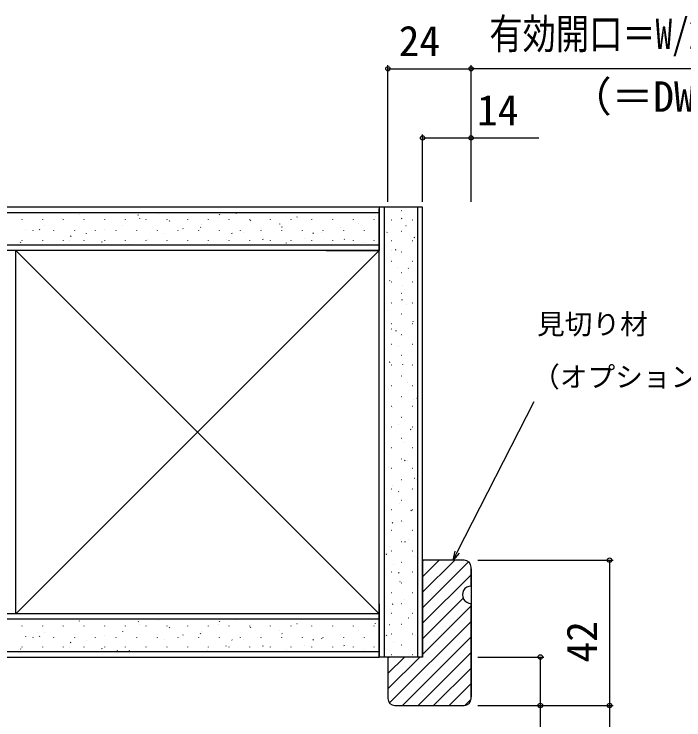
# Model space of a CAD drawing. Units: millimetres, scale not verified. Extents: x -525 to 525, y -784 to 780.
# Drawn here: x 128.2 to 321.6, y 168.7 to 372.6 of the extents above; entities that cross this region are included whole.
import ezdxf
from ezdxf.enums import TextEntityAlignment as Align

# ---------------------------------------------------------------- set-up
doc = ezdxf.new("R2010")
doc.units = ezdxf.units.MM
doc.header["$LTSCALE"] = 4
for name, color, linetype in [('0-7_YKK_D', 6, 'Continuous'), ('0-9_YSS_K', 3, 'Continuous'), ('0-A_YSS_KE', 3, 'Continuous')]:
    doc.layers.add(name, color=color, linetype=linetype)
doc.styles.add('ＭＳ ゴシック', font='')
doc.styles.get('ＭＳ ゴシック').set_extended_font_data('MS Gothic')

msp = doc.modelspace()

# ---------------------------------------------------------------- linework, layer by layer
at = {"layer": '0-7_YKK_D'}
for p, q in [((236.135, 318.338), (236.135, 357.838)), ((260.135, 318.338), (260.135, 357.838)), ((260.135, 318.338), (260.135, 357.838)), ((236.135, 356.838), (260.135, 356.838)), ((402.648, 356.838), (260.135, 356.838)), ((246.135, 318.338), (246.135, 337.838)), ((260.135, 318.338), (260.135, 337.838)), ((262.135, 214.838), (301.135, 214.838)), ((300.135, 214.838), (300.135, 172.838)), ((262.135, 186.838), (281.135, 186.838)), ((262.135, 172.838), (281.135, 172.838)), ((262.135, 172.838), (301.135, 172.838)), ((262.135, 172.838), (301.135, 172.838))]:
    msp.add_line(p, q, dxfattribs=at)
for points in [[(246.135, 336.838), (260.135, 336.838), (279.753, 336.838)], [(254.952, 214.865), (256.112, 217.136), (278.357, 260.659)], [(256.721, 216.825), (254.952, 214.865), (255.504, 217.447)], [(280.135, 186.838), (280.135, 172.838), (280.135, 152.219)], [(300.135, 172.838), (300.135, 163.341), (300.135, 137.632)]]:
    msp.add_lwpolyline(points, dxfattribs=at)
for centre in [(236.135, 356.838), (260.135, 356.838), (260.135, 356.838), (246.135, 336.838), (260.135, 336.838), (300.135, 214.838), (280.135, 186.838), (280.135, 172.838), (300.135, 172.838), (300.135, 172.838)]:
    msp.add_circle(centre, 0.637, dxfattribs=at)
at = {"layer": '0-9_YSS_K'}
for p, q in [((233.635, 187.338), (233.635, 316.338)), ((235.135, 186.838), (235.135, 316.838)), ((240.135, 316.764), (240.153, 316.77)), ((244.635, 316.838), (244.635, 186.838)), ((103.323, 315.338), (233.635, 315.338)), ((147.076, 314.744), (147.07, 314.763)), ((164.107, 314.472), (163.997, 314.639)), ((169.75, 314.897), (169.743, 314.916)), ((187.567, 314.544), (187.456, 314.711)), ((192.423, 315.05), (192.416, 315.069)), ((215.096, 315.204), (215.09, 315.222)), ((239.985, 315.907), (240.085, 315.907)), ((130.477, 313.229), (130.477, 313.329)), ((136.457, 313.229), (136.457, 313.329)), ((141.852, 313.452), (141.845, 313.47)), ((142.437, 313.229), (142.437, 313.329)), ((148.417, 313.229), (148.417, 313.329)), ((154.397, 313.229), (154.397, 313.329)), ((160.377, 313.229), (160.377, 313.329)), ((164.525, 313.605), (164.519, 313.624)), ((166.357, 313.229), (166.357, 313.329)), ((172.337, 313.229), (172.337, 313.329)), ((173.114, 312.703), (173.003, 312.87)), ((178.317, 313.229), (178.317, 313.329)), ((184.297, 313.229), (184.297, 313.329)), ((187.199, 313.758), (187.192, 313.777)), ((190.277, 313.229), (190.277, 313.329)), ((196.257, 313.229), (196.257, 313.329)), ((196.573, 312.775), (196.463, 312.942)), ((202.237, 313.229), (202.237, 313.329)), ((208.217, 313.229), (208.217, 313.329)), ((209.872, 313.912), (209.865, 313.93)), ((214.197, 313.229), (214.197, 313.329)), ((220.177, 313.229), (220.177, 313.329)), ((226.157, 313.229), (226.157, 313.329)), ((227.555, 312.113), (227.548, 312.132)), ((232.137, 313.229), (232.137, 313.329)), ((232.545, 314.065), (232.539, 314.084)), ((237.135, 313.157), (237.235, 313.157)), ((240.087, 313.543), (240.254, 313.653)), ((243.215, 313.157), (243.315, 313.157)), ((131.604, 310.302), (131.597, 310.321)), ((133.707, 309.999), (133.707, 310.099)), ((135.61, 310.173), (135.5, 310.34)), ((136.861, 311.5), (136.855, 311.519)), ((139.687, 309.999), (139.687, 310.099)), ((145.667, 309.999), (145.667, 310.099)), ((151.647, 309.999), (151.647, 310.099)), ((154.277, 310.455), (154.27, 310.474)), ((157.627, 309.999), (157.627, 310.099)), ((159.535, 311.653), (159.528, 311.672)), ((163.607, 309.999), (163.607, 310.099)), ((169.587, 309.999), (169.587, 310.099)), ((175.567, 309.999), (175.567, 310.099)), ((176.95, 310.609), (176.944, 310.627)), ((181.547, 309.999), (181.547, 310.099)), ((182.12, 310.934), (182.01, 311.101)), ((182.208, 311.806), (182.201, 311.825)), ((187.527, 309.999), (187.527, 310.099)), ((193.507, 309.999), (193.507, 310.099)), ((199.487, 309.999), (199.487, 310.099)), ((199.624, 310.762), (199.617, 310.781)), ((204.881, 311.96), (204.875, 311.979)), ((205.467, 309.999), (205.467, 310.099)), ((205.579, 311.006), (205.469, 311.173)), ((211.447, 309.999), (211.447, 310.099)), ((217.427, 309.999), (217.427, 310.099)), ((222.297, 310.915), (222.29, 310.934)), ((223.407, 309.999), (223.407, 310.099)), ((229.387, 309.999), (229.387, 310.099)), ((241.332, 311.506), (241.351, 311.513)), ((144.617, 308.404), (144.506, 308.571)), ((149.052, 309.163), (149.046, 309.182)), ((171.726, 309.317), (171.719, 309.335)), ((191.127, 309.165), (191.016, 309.332)), ((194.399, 309.47), (194.392, 309.489)), ((214.586, 309.237), (214.475, 309.404)), ((217.072, 309.623), (217.066, 309.642)), ((235.846, 309.563), (235.865, 309.57)), ((239.985, 309.927), (240.085, 309.927)), ((243.697, 308.096), (243.864, 308.207)), ((130.164, 306.563), (130.054, 306.73)), ((130.477, 307.149), (130.477, 307.249)), ((136.457, 307.149), (136.457, 307.249)), ((138.804, 306.014), (138.797, 306.032)), ((142.437, 307.149), (142.437, 307.249)), ((144.062, 307.211), (144.055, 307.23)), ((148.417, 307.149), (148.417, 307.249)), ((153.623, 306.635), (153.513, 306.802)), ((154.397, 307.149), (154.397, 307.249)), ((160.377, 307.149), (160.377, 307.249)), ((161.477, 306.167), (161.471, 306.186)), ((166.357, 307.149), (166.357, 307.249)), ((166.735, 307.365), (166.728, 307.383)), ((172.337, 307.149), (172.337, 307.249)), ((178.317, 307.149), (178.317, 307.249)), ((184.151, 306.32), (184.144, 306.339)), ((184.297, 307.149), (184.297, 307.249)), ((189.408, 307.518), (189.402, 307.537)), ((190.277, 307.149), (190.277, 307.249)), ((196.257, 307.149), (196.257, 307.249)), ((200.133, 307.396), (200.023, 307.563)), ((202.237, 307.149), (202.237, 307.249)), ((206.824, 306.473), (206.817, 306.492)), ((208.217, 307.149), (208.217, 307.249)), ((212.082, 307.671), (212.075, 307.69)), ((214.197, 307.149), (214.197, 307.249)), ((220.177, 307.149), (220.177, 307.249)), ((223.592, 307.468), (223.482, 307.635)), ((226.157, 307.149), (226.157, 307.249)), ((229.497, 306.627), (229.491, 306.646)), ((232.137, 307.149), (232.137, 307.249)), ((237.135, 307.177), (237.235, 307.177)), ((243.215, 307.177), (243.315, 307.177)), ((243.284, 306.515), (243.303, 306.522)), ((233.635, 305.838), (103.323, 305.838)), ((233.635, 304.338), (128.635, 199.338)), ((128.635, 304.338), (233.635, 199.338)), ((218.254, 304.338), (233.635, 304.338)), ((232.507, 305.838), (232.488, 305.866)), ((237.044, 304.305), (237.063, 304.312)), ((238.318, 304.536), (238.485, 304.647)), ((239.985, 303.947), (240.085, 303.947)), ((237.135, 301.197), (237.235, 301.197)), ((243.215, 301.197), (243.315, 301.197)), ((244.576, 301.291), (244.595, 301.298)), ((238.996, 299.315), (239.015, 299.321)), ((239.985, 297.967), (240.085, 297.967)), ((241.928, 299.09), (242.095, 299.2)), ((236.549, 295.53), (236.716, 295.64)), ((237.135, 295.217), (237.235, 295.217)), ((240.288, 294.09), (240.307, 294.097)), ((243.215, 295.217), (243.315, 295.217)), ((239.985, 291.987), (240.085, 291.987)), ((240.159, 290.084), (240.326, 290.194)), ((237.135, 289.237), (237.235, 289.237)), ((241.486, 288.833), (241.505, 288.839)), ((243.215, 289.237), (243.315, 289.237)), ((236, 286.89), (236.018, 286.896)), ((239.985, 286.007), (240.085, 286.007)), ((243.438, 283.842), (243.456, 283.849)), ((237.135, 283.257), (237.235, 283.257)), ((237.197, 281.632), (237.216, 281.639)), ((243.215, 283.257), (243.315, 283.257)), ((238.39, 281.077), (238.557, 281.188)), ((239.985, 280.027), (240.085, 280.027)), ((237.135, 277.277), (237.235, 277.277)), ((239.149, 276.641), (239.168, 276.648)), ((243.215, 277.277), (243.315, 277.277)), ((239.985, 274.047), (240.085, 274.047)), ((236.621, 272.071), (236.788, 272.181)), ((237.135, 271.297), (237.235, 271.297)), ((240.441, 271.417), (240.46, 271.424)), ((243.215, 271.297), (243.315, 271.297)), ((239.985, 268.067), (240.085, 268.067)), ((237.135, 265.317), (237.235, 265.317)), ((241.639, 266.159), (241.658, 266.166)), ((243.215, 265.317), (243.315, 265.317)), ((236.153, 264.216), (236.172, 264.223)), ((239.985, 262.087), (240.085, 262.087)), ((243.591, 261.169), (243.61, 261.175)), ((244.458, 261.586), (244.625, 261.697)), ((237.135, 259.337), (237.235, 259.337)), ((243.215, 259.337), (243.315, 259.337)), ((237.351, 258.959), (237.369, 258.965)), ((239.985, 256.107), (240.085, 256.107)), ((237.135, 253.357), (237.235, 253.357)), ((239.302, 253.968), (239.321, 253.975)), ((243.215, 253.357), (243.315, 253.357)), ((242.689, 252.58), (242.856, 252.69)), ((239.985, 250.127), (240.085, 250.127)), ((237.135, 247.377), (237.235, 247.377)), ((240.595, 248.744), (240.613, 248.75)), ((243.215, 247.377), (243.315, 247.377)), ((239.985, 244.147), (240.085, 244.147)), ((240.92, 243.574), (241.087, 243.684)), ((241.792, 243.486), (241.811, 243.493)), ((236.306, 241.543), (236.325, 241.55)), ((237.135, 241.397), (237.235, 241.397)), ((243.215, 241.397), (243.315, 241.397)), ((239.985, 238.167), (240.085, 238.167)), ((243.744, 238.495), (243.763, 238.502)), ((244.53, 238.127), (244.635, 238.197)), ((237.135, 235.417), (237.235, 235.417)), ((237.504, 236.285), (237.523, 236.292)), ((239.151, 234.567), (239.318, 234.678)), ((243.215, 235.417), (243.315, 235.417)), ((239.456, 231.295), (239.475, 231.301)), ((239.985, 232.187), (240.085, 232.187)), ((237.135, 229.437), (237.235, 229.437)), ((242.761, 229.121), (242.928, 229.231)), ((243.215, 229.437), (243.315, 229.437)), ((237.382, 225.561), (237.549, 225.671)), ((239.985, 226.207), (240.085, 226.207)), ((240.748, 226.07), (240.767, 226.077)), ((235.167, 224.094), (235.186, 224.101)), ((237.135, 223.457), (237.235, 223.457)), ((243.215, 223.457), (243.315, 223.457)), ((241.946, 220.813), (241.964, 220.819)), ((236.459, 218.87), (236.478, 218.876)), ((239.985, 220.227), (240.085, 220.227)), ((240.992, 220.114), (241.159, 220.225)), ((235.613, 216.554), (235.78, 216.665)), ((237.135, 217.477), (237.235, 217.477)), ((243.215, 217.477), (243.315, 217.477)), ((239.985, 214.247), (240.085, 214.247)), ((243.897, 215.822), (243.916, 215.829)), ((246.135, 214.546), (246.427, 214.838)), ((246.135, 210.056), (250.917, 214.838)), ((246.135, 205.566), (255.407, 214.838)), ((246.135, 201.076), (259.425, 214.366)), ((237.657, 213.612), (237.676, 213.619)), ((260.135, 212.338), (260.135, 175.338)), ((237.135, 211.497), (237.235, 211.497)), ((239.223, 211.108), (239.39, 211.218)), ((243.215, 211.497), (243.315, 211.497)), ((246.135, 196.585), (260.135, 210.585)), ((239.609, 208.621), (239.628, 208.628)), ((239.985, 208.267), (240.085, 208.267)), ((237.135, 205.517), (237.235, 205.517)), ((243.215, 205.517), (243.315, 205.517)), ((233.635, 202.218), (233.635, 186.838)), ((237.454, 202.102), (237.621, 202.212)), ((239.985, 202.287), (240.085, 202.287)), ((240.901, 203.397), (240.92, 203.404)), ((246.135, 192.095), (257.854, 203.814)), ((235.321, 201.421), (235.34, 201.428)), ((246.135, 187.605), (260.135, 201.605)), ((103.323, 197.838), (233.635, 197.838)), ((233.635, 199.338), (233.635, 186.838)), ((237.135, 199.537), (237.235, 199.537)), ((242.099, 198.139), (242.118, 198.146)), ((243.215, 199.537), (243.315, 199.537)), ((130.477, 195.729), (130.477, 195.829)), ((136.457, 195.729), (136.457, 195.829)), ((141.852, 195.952), (141.845, 195.97)), ((142.437, 195.729), (142.437, 195.829)), ((147.076, 197.244), (147.07, 197.263)), ((148.417, 195.729), (148.417, 195.829)), ((154.397, 195.729), (154.397, 195.829)), ((160.377, 195.729), (160.377, 195.829)), ((164.107, 196.972), (163.997, 197.139)), ((164.525, 196.105), (164.519, 196.124)), ((166.357, 195.729), (166.357, 195.829)), ((169.75, 197.397), (169.743, 197.416)), ((172.337, 195.729), (172.337, 195.829)), ((178.317, 195.729), (178.317, 195.829)), ((184.297, 195.729), (184.297, 195.829)), ((187.199, 196.258), (187.192, 196.277)), ((187.567, 197.044), (187.456, 197.211)), ((190.277, 195.729), (190.277, 195.829)), ((192.423, 197.55), (192.416, 197.569)), ((196.257, 195.729), (196.257, 195.829)), ((202.237, 195.729), (202.237, 195.829)), ((208.217, 195.729), (208.217, 195.829)), ((209.872, 196.412), (209.865, 196.43)), ((214.197, 195.729), (214.197, 195.829)), ((215.096, 197.704), (215.09, 197.722)), ((220.177, 195.729), (220.177, 195.829)), ((226.157, 195.729), (226.157, 195.829)), ((232.137, 195.729), (232.137, 195.829)), ((232.545, 196.565), (232.539, 196.584)), ((236.589, 173.569), (260.135, 197.115)), ((236.613, 196.196), (236.632, 196.203)), ((239.985, 196.307), (240.085, 196.307)), ((136.861, 194), (136.855, 194.019)), ((159.535, 194.153), (159.528, 194.172)), ((173.114, 195.203), (173.003, 195.37)), ((182.208, 194.306), (182.201, 194.325)), ((196.573, 195.275), (196.463, 195.442)), ((204.881, 194.46), (204.875, 194.479)), ((227.555, 194.613), (227.548, 194.632)), ((131.604, 192.802), (131.597, 192.821)), ((133.707, 192.499), (133.707, 192.599)), ((135.61, 192.673), (135.5, 192.84)), ((139.687, 192.499), (139.687, 192.599)), ((145.667, 192.499), (145.667, 192.599)), ((151.647, 192.499), (151.647, 192.599)), ((154.277, 192.955), (154.27, 192.974)), ((157.627, 192.499), (157.627, 192.599)), ((163.607, 192.499), (163.607, 192.599)), ((169.587, 192.499), (169.587, 192.599)), ((171.726, 191.817), (171.719, 191.835)), ((175.567, 192.499), (175.567, 192.599)), ((176.95, 193.109), (176.944, 193.127)), ((181.547, 192.499), (181.547, 192.599)), ((182.12, 193.434), (182.01, 193.601)), ((187.527, 192.499), (187.527, 192.599)), ((191.127, 191.665), (191.016, 191.832)), ((193.507, 192.499), (193.507, 192.599)), ((194.399, 191.97), (194.392, 191.989)), ((199.487, 192.499), (199.487, 192.599)), ((199.624, 193.262), (199.617, 193.281)), ((205.467, 192.499), (205.467, 192.599)), ((205.579, 193.506), (205.469, 193.673)), ((211.447, 192.499), (211.447, 192.599)), ((214.586, 191.737), (214.475, 191.904)), ((217.072, 192.123), (217.066, 192.142)), ((217.427, 192.499), (217.427, 192.599)), ((222.297, 193.415), (222.29, 193.434)), ((223.407, 192.499), (223.407, 192.599)), ((229.387, 192.499), (229.387, 192.599)), ((235.685, 193.095), (235.852, 193.206)), ((237.135, 193.557), (237.235, 193.557)), ((240.348, 172.838), (260.135, 192.625)), ((243.215, 193.557), (243.315, 193.557)), ((244.051, 193.149), (244.07, 193.155)), ((130.477, 189.649), (130.477, 189.749)), ((136.457, 189.649), (136.457, 189.749)), ((142.437, 189.649), (142.437, 189.749)), ((144.062, 189.711), (144.055, 189.73)), ((144.617, 190.904), (144.506, 191.071)), ((148.417, 189.649), (148.417, 189.749)), ((149.052, 191.663), (149.046, 191.682)), ((154.397, 189.649), (154.397, 189.749)), ((160.377, 189.649), (160.377, 189.749)), ((166.357, 189.649), (166.357, 189.749)), ((166.735, 189.865), (166.728, 189.883)), ((172.337, 189.649), (172.337, 189.749)), ((178.317, 189.649), (178.317, 189.749)), ((184.297, 189.649), (184.297, 189.749)), ((189.408, 190.018), (189.402, 190.037)), ((190.277, 189.649), (190.277, 189.749)), ((196.257, 189.649), (196.257, 189.749)), ((200.133, 189.896), (200.023, 190.063)), ((202.237, 189.649), (202.237, 189.749)), ((208.217, 189.649), (208.217, 189.749)), ((212.082, 190.171), (212.075, 190.19)), ((214.197, 189.649), (214.197, 189.749)), ((220.177, 189.649), (220.177, 189.749)), ((223.592, 189.968), (223.482, 190.135)), ((226.157, 189.649), (226.157, 189.749)), ((232.137, 189.649), (232.137, 189.749)), ((237.811, 190.939), (237.829, 190.945)), ((239.985, 190.327), (240.085, 190.327)), ((233.635, 188.338), (103.323, 188.338)), ((130.164, 189.063), (130.054, 189.23)), ((138.804, 188.514), (138.797, 188.532)), ((153.623, 189.135), (153.513, 189.302)), ((157.984, 188.733), (157.984, 188.533)), ((161.477, 188.667), (161.471, 188.686)), ((184.151, 188.82), (184.144, 188.839)), ((206.824, 188.973), (206.817, 188.992)), ((229.497, 189.127), (229.491, 189.146)), ((232.507, 188.338), (232.488, 188.366)), ((244.838, 172.838), (260.135, 188.135)), ((246.135, 186.838), (233.635, 186.838)), ((236.135, 186.585), (236.387, 186.838)), ((236.135, 182.095), (240.877, 186.838)), ((236.135, 177.605), (245.367, 186.838)), ((237.135, 187.577), (237.235, 187.577)), ((243.215, 187.577), (243.315, 187.577)), ((249.328, 172.838), (260.135, 183.645)), ((253.818, 172.838), (260.135, 179.155)), ((258.316, 172.846), (260.127, 174.656))]:
    msp.add_line(p, q, dxfattribs=at)
at = {"layer": '0-A_YSS_KE'}
for p, q in [((233.635, 316.838), (103.323, 316.838)), ((233.635, 316.838), (233.635, 304.338)), ((246.135, 316.838), (233.635, 316.838)), ((246.135, 186.838), (246.135, 316.838)), ((233.635, 186.838), (233.635, 307.111)), ((233.635, 304.338), (103.323, 304.338)), ((128.635, 199.338), (128.635, 304.338)), ((233.635, 199.338), (233.635, 304.338)), ((258.135, 214.838), (246.135, 214.838)), ((260.135, 207.338), (260.135, 212.838)), ((260.135, 174.838), (260.135, 202.338)), ((233.635, 199.338), (103.323, 199.338)), ((233.635, 199.338), (217.863, 199.338)), ((103.323, 186.838), (233.635, 186.838)), ((238.135, 172.838), (258.135, 172.838))]:
    msp.add_line(p, q, dxfattribs=at)
msp.add_lwpolyline([(246.135, 214.838), (246.135, 186.838), (236.135, 186.838), (236.135, 174.838)], dxfattribs=at)
for centre, radius, start, end in [((258.135, 212.838), 2, 0.00001, 89.99999), ((260.135, 204.838), 2.5, 89.99999, 270.00001), ((238.135, 174.838), 2, 180.00001, 269.99999), ((258.135, 174.838), 2, 270.00001, 359.99999)]:
    msp.add_arc(centre, radius, start, end, dxfattribs=at)

# ---------------------------------------------------------------- texts
at = {"layer": '0-7_YKK_D', "style": 'ＭＳ ゴシック', "width": 0.8}
msp.add_text('有効開口＝W/2－42.5', height=8.798, dxfattribs=at).set_placement((265.419, 359.906), align=Align.BOTTOM_LEFT)
at = {"layer": '0-7_YKK_D', "style": 'ＭＳ ゴシック'}
for s, height, p in [('24', 8.798, (239.237, 357.838)), ('（＝DW-29）', 8.798, (288.744, 341.769)), ('14', 8.798, (261.844, 337.838)), ('見切り材', 5.865, (279.175, 278.356)), ('（オプション）', 5.865, (277.766, 263.113))]:
    msp.add_text(s, height=height, dxfattribs=at).set_placement(p, align=Align.BOTTOM_LEFT)
msp.add_text('42', height=8.798, rotation=90, dxfattribs=at).set_placement((299.135, 185.247), align=Align.BOTTOM_LEFT)

doc.saveas('drawing.dxf')
